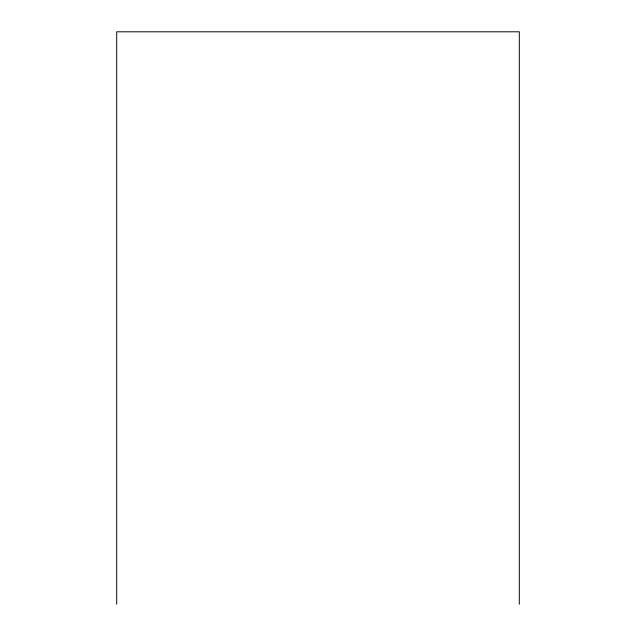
<?xml version="1.0" encoding="UTF-8"?>
<svg xmlns="http://www.w3.org/2000/svg" width="636" height="636" viewBox="0 0 636 636"><rect width="100%" height="100%" fill="white"/><g stroke="black" fill="none" stroke-linecap="round" stroke-linejoin="round"><path stroke-width="0.95" d="M519.302 604.2L519.302 31.8L116.698 31.8L116.698 604.2"/></g></svg>
